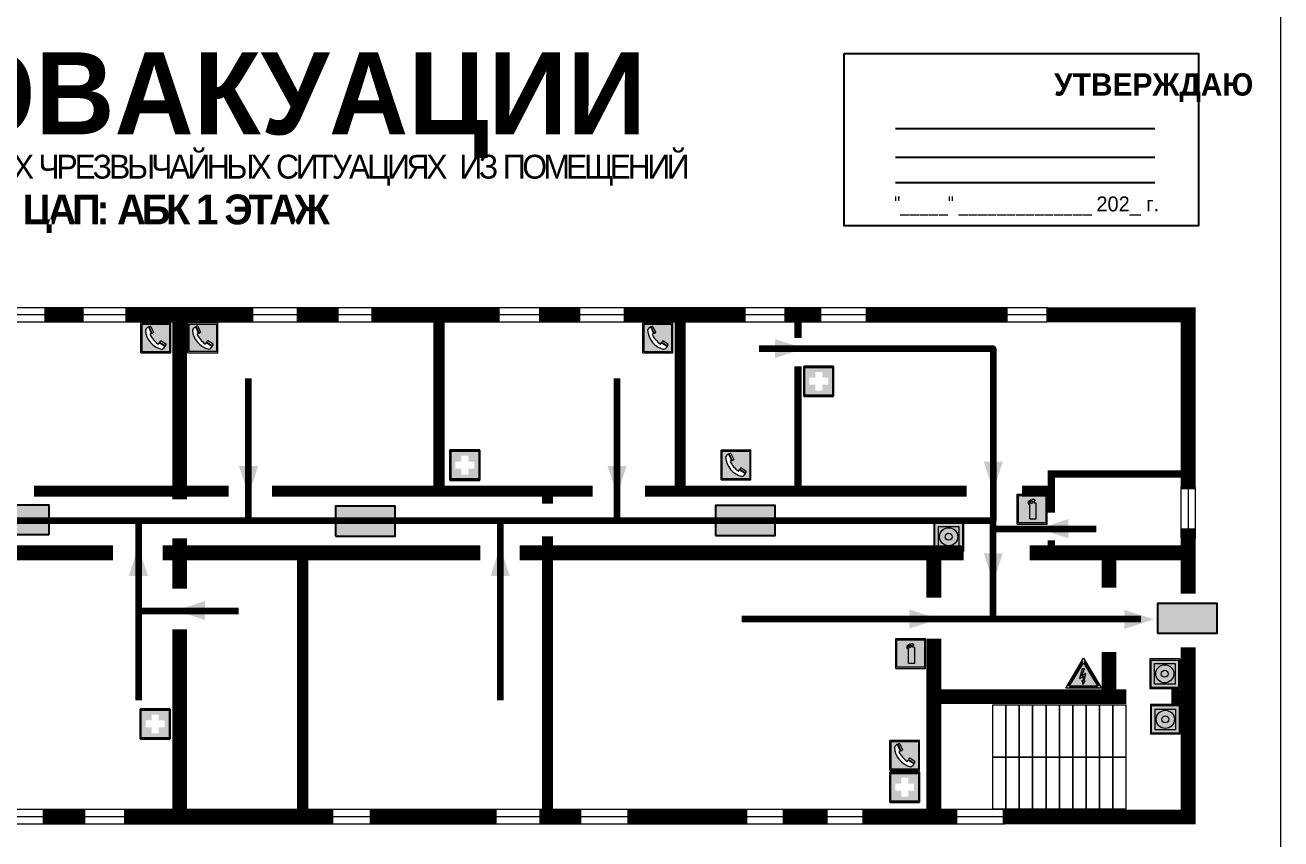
# Model space of a CAD drawing. Header units: millimetres. Extents: x 13114 to 67229, y 22859 to 38520.
# Drawn here: x 30679.6 to 31016.3, y 34934.8 to 35153.1 of the extents above; entities that cross this region are included whole.
import ezdxf

# ---------------------------------------------------------------- set-up
doc = ezdxf.new("R2010")
doc.units = ezdxf.units.MM
doc.layers.add('План_Штампы', color=7, linetype='Continuous')
doc.styles.add('обычный', font='arial.ttf')

# ---------------------------------------------------------------- blocks, each defined once
blk = doc.blocks.new('A$C7B4425F7')
at = {"true_color": 0xffffff}
blk.add_hatch(color=7, dxfattribs=at).paths.add_polyline_path([(0, 0), (-16, 0), (-16, -8), (0, -8)])
h = blk.add_hatch(color=126)
h.paths.add_polyline_path([(-0.2, -0.2), (-15.8, -0.2), (-15.8, -7.8), (-0.2, -7.8)])
h.paths.add_polyline_path([(-11.76, -2.03), (-11.76, -3.66), (-11.17, -3.66, -0.568275), (-11.17, -6.18), (-12.58, -6.18), (-12.58, -2.03)], flags=16)
h.paths.add_polyline_path([(-13.33, -4.12, -0.495768), (-13.59, -6.18), (-15.03, -6.18), (-15.03, -2.03), (-13.59, -2.03, -0.487973)], flags=16)
h.paths.add_polyline_path([(-10.25, -2.03), (-9.48, -2.03), (-9.48, -6.18), (-10.25, -6.18)], flags=16)
h.paths.add_polyline_path([(-13.84, -3.69), (-14.24, -3.69), (-14.24, -3.03), (-13.9, -3.03, -0.692621)], flags=0)
h.paths.add_polyline_path([(-9.15, -2.03), (-8.4, -2.03), (-8.04, -3.07), (-7.68, -2.03), (-6.93, -2.03), (-7.64, -4.1), (-6.93, -6.18), (-7.68, -6.18), (-8.04, -5.14), (-8.4, -6.18), (-9.15, -6.18), (-8.44, -4.1)], flags=16)
h.paths.add_polyline_path([(-11.76, -4.46), (-11.42, -4.46, -0.692621), (-11.36, -5.12), (-11.76, -5.12)], flags=0)
h.paths.add_polyline_path([(-13.9, -5.2), (-14.24, -5.2), (-14.24, -4.55), (-13.84, -4.55, -0.708038)], flags=0)
edge = h.paths.add_edge_path(flags=16)
edge.add_ellipse((-5.51, -4.08), major_axis=(0, 2.05), ratio=0.586184, start_angle=0, end_angle=360)
edge = h.paths.add_edge_path(flags=0)
edge.add_ellipse((-5.51, -4.08), major_axis=(0, 1.14), ratio=0.454828, start_angle=0, end_angle=360)
h.paths.add_polyline_path([(-4.13, -4.96, 0.377264), (-3.48, -4.52, 0.0555), (-3.16, -2.03), (-1.66, -2.03), (-1.66, -4.96), (-0.96, -4.96), (-0.96, -7.01), (-1.75, -7.01), (-1.75, -6.18), (-3.3, -6.18), (-3.3, -7.02), (-4.13, -7.02)], flags=16)
h.paths.add_polyline_path([(-2.73, -2.91), (-2.28, -2.91), (-2.28, -4.96), (-3.05, -4.96, 0.079136)], flags=0)
at = {"color": 126}
blk.add_lwpolyline([(-16, -8), (0, -8), (0, 0), (-16, 0)], close=True, dxfattribs=at)
blk = doc.blocks.new('A$C54414219')
at = {"true_color": 0xffffff}
h = blk.add_hatch(color=7, dxfattribs=at)
h.paths.add_polyline_path([(2.39, -9.45), (2.39, -18.3), (11.23, -18.3), (11.23, -9.45)], flags=0)
h.paths.add_polyline_path([(10.71, -13.87, -1), (2.92, -13.87, -1)], flags=0)
h.paths.add_polyline_path([(8.3, -13.87, -1), (5.33, -13.87, -1)], flags=0)
h.paths.add_polyline_path([(0.41, -7.47), (0.41, -20.27), (13.21, -20.27), (13.21, -7.47)])
h.paths.add_polyline_path([(0.92, -19.77), (12.71, -19.77), (12.71, -7.98), (0.92, -7.98)], flags=16)
h.paths.add_polyline_path([(11.23, -9.45), (11.23, -18.3), (2.39, -18.3), (2.39, -9.45)], flags=0)
at = {"lineweight": 5}
h = blk.add_hatch(color=242, dxfattribs=at)
h.paths.add_polyline_path([(12.71, -7.98), (0.92, -7.98), (0.92, -19.77), (12.71, -19.77)])
h.paths.add_polyline_path([(11.23, -18.3), (2.39, -18.3), (2.39, -9.45), (11.23, -9.45)], flags=16)
h.paths.add_polyline_path([(10.71, -13.87, -1), (2.92, -13.87, -1)], flags=0)
h.paths.add_polyline_path([(8.3, -13.87, -1), (5.33, -13.87, -1)], flags=0)
at = {"true_color": 0xffffff}
h = blk.add_hatch(color=7, dxfattribs=at)
h.paths.add_polyline_path([(2.39, -9.45), (2.39, -18.3), (11.23, -18.3), (11.23, -9.45)])
h.paths.add_polyline_path([(10.71, -13.87, -1), (2.92, -13.87, -1)], flags=16)
h.paths.add_polyline_path([(8.3, -13.87, -1), (5.33, -13.87, -1)], flags=0)
at = {"lineweight": 5}
h = blk.add_hatch(color=242, dxfattribs=at)
h.paths.add_polyline_path([(2.92, -13.87, 1), (10.71, -13.87, 1)])
h.paths.add_polyline_path([(8.3, -13.87, -1), (5.33, -13.87, -1)], flags=16)
at = {"color": 242, "lineweight": 5}
for p, q in [((0.41, -20.27), (0.41, -7.47)), ((0.41, -7.47), (13.21, -7.47)), ((0.41, -7.47), (13.21, -7.47)), ((13.21, -20.27), (13.21, -7.47)), ((0.41, -20.27), (13.21, -20.27))]:
    blk.add_line(p, q, dxfattribs=at)
for points in [[(0.92, -7.98), (12.71, -7.98), (12.71, -19.77), (0.92, -19.77)], [(2.39, -9.45), (11.23, -9.45), (11.23, -18.3), (2.39, -18.3)]]:
    blk.add_lwpolyline(points, close=True, dxfattribs=at)
for radius in [3.89, 1.49]:
    blk.add_circle((6.81, -13.87), radius, dxfattribs=at)
blk = doc.blocks.new('A$C456E1F9C')
at = {"lineweight": 5}
h = blk.add_hatch(color=242, dxfattribs=at)
h.paths.add_polyline_path([(0.51, -1.47), (0.51, -13.26), (12.29, -13.26), (12.29, -1.47)])
h.paths.add_polyline_path([(5.42, -4.95, -0.254479), (4.78, -5.4), (3.52, -2.53, -0.209735), (4.23, -2.4)], flags=16)
h.paths.add_polyline_path([(8.53, -8.6), (10.87, -10.17), (10.54, -10.76), (8.03, -9.13, -0.192251)], flags=16)
h.paths.add_polyline_path([(4.61, -5.49, 0.005518), (3.87, -5.72, 0.128647), (7.49, -10.01, 0.00809), (7.83, -9.33), (10.47, -10.97, -0.16736), (8.99, -12.25, -0.327862), (1.95, -3.95, -0.166952), (3.36, -2.62)], flags=16)
at = {"color": 242, "lineweight": 5}
for p, q in [((0, -13.77), (0, -0.97)), ((12.8, -0.97), (0, -0.97)), ((4.61, -5.49), (3.36, -2.62)), ((3.52, -2.53), (4.78, -5.4)), ((4.23, -2.4), (5.42, -4.95)), ((12.8, -13.77), (12.8, -0.97)), ((7.83, -9.33), (10.47, -10.97)), ((8.03, -9.13), (10.54, -10.76)), ((10.81, -10.12), (8.53, -8.6)), ((10.54, -10.76), (10.8, -10.3)), ((10.8, -10.3), (10.81, -10.12)), ((0, -13.77), (12.8, -13.77))]:
    blk.add_line(p, q, dxfattribs=at)
blk.add_lwpolyline([(0.51, -1.47), (12.29, -1.47), (12.29, -13.26), (0.51, -13.26)], close=True, dxfattribs=at)
for centre, radius, start, end in [((4.59, -5.34), 2.99, 114.2845, 152.1974), ((11.12, -3.31), 9.19, 183.9915, 256.6009), ((4.02, -3.27), 0.891, 76.3284, 123.7092), ((4.68, -4.59), 0.824, 276.9621, 334.0723), ((14.98, -39.1), 35.17, 107.1487, 108.4135), ((13.86, -0.94), 11.08, 205.5536, 234.8762), ((-13.31, 0.8), 23.44, 332.5487, 334.4027), ((8.94, -9.5), 0.989, 114.4092, 157.9388), ((7.87, -9.46), 3, 291.9291, 329.9329)]:
    blk.add_arc(centre, radius, start, end, dxfattribs=at)
blk = doc.blocks.new('A$C18900ED3')
h = blk.add_hatch(color=126)
h.paths.add_polyline_path([(-0.18, -0.18), (-7.02, -0.18), (-7.02, -7.02), (-0.18, -7.02)])
h.paths.add_polyline_path([(-5.89, -4.46), (-5.89, -2.77), (-4.46, -2.77), (-4.46, -1.31), (-2.77, -1.31), (-2.77, -2.77), (-1.33, -2.77), (-1.33, -4.46), (-2.77, -4.46), (-2.77, -5.89), (-4.46, -5.89), (-4.46, -4.46)], flags=16)
at = {"color": 126}
for p, q in [((-7.2, 0), (-7.2, -7.2)), ((0, 0), (-7.2, 0)), ((0, -7.2), (0, 0)), ((-7.02, -7.02), (-7.02, -0.18)), ((-7.02, -0.18), (-0.18, -0.18)), ((-0.18, -0.18), (-0.18, -7.02)), ((-7.2, -7.2), (0, -7.2)), ((-0.18, -7.02), (-7.02, -7.02))]:
    blk.add_line(p, q, dxfattribs=at)
blk = doc.blocks.new('A$C32E8229D')
at = {"true_color": 0xffffff}
blk.add_hatch(color=7, dxfattribs=at).paths.add_polyline_path([(0, 0), (0, -8), (16, -8), (16, 0)])
h = blk.add_hatch(color=126)
h.paths.add_polyline_path([(0.2, -0.2), (15.8, -0.2), (15.8, -7.8), (0.2, -7.8)])
h.paths.add_polyline_path([(13.49, -2.05), (12.08, -2.05), (11.37, -2.63, 0.162397), (11.29, -2.84), (11.29, -3.63), (10.35, -3.63), (10.35, -4.05), (11.68, -4.05), (11.68, -3.48), (12.26, -4.28), (11.29, -5.1), (11.29, -6.78), (11.85, -6.78), (11.85, -5.44), (12.8, -4.64), (12.8, -5.94), (14.46, -5.94), (14.46, -5.39), (13.45, -5.39), (13.45, -3.97), (12.46, -2.59), (13.15, -2.59), (13.69, -3.34), (14.18, -3)], flags=16)
h.paths.add_polyline_path([(10.74, -1.82, 1), (11.8, -1.82, 1)], flags=16)
h.paths.add_polyline_path([(9.39, -3.59), (5.99, -3.59), (6.56, -3.03), (5.91, -3.03), (5.1, -3.83), (5.91, -4.64), (6.56, -4.64), (5.99, -4.09), (9.39, -4.09)], flags=16)
h.paths.add_polyline_path([(4.29, -1.08), (1.72, -1.08), (1.72, -6.6), (4.29, -6.6)], flags=16)
at = {"color": 126}
blk.add_lwpolyline([(16, -8), (0, -8), (0, 0), (16, 0)], close=True, dxfattribs=at)
blk = doc.blocks.new('A$C3AD82952')
at = {"true_color": 0xf5f5ff}
h = blk.add_hatch(color=7, dxfattribs=at)
h.dxf.hatch_style = 1
h.paths.add_polyline_path([(8.21, 8.73, 0.414214), (7.89, 9.05), (7.22, 9.05), (7.22, 9.92), (7.59, 9.92, 1), (7.57, 10.36), (7.22, 10.36), (7.22, 10.6), (6.43, 10.6), (6.43, 10.36), (6.01, 10.36), (4.74, 9.59), (4.74, 8.69), (4.98, 8.73), (4.98, 9.26), (6.12, 9.91), (6.43, 9.91), (6.43, 9.05), (5.76, 9.05, 0.414214), (5.44, 8.73), (5.44, 2.2), (8.21, 2.2)], flags=0)
h.paths.add_polyline_path([(12.8, 12.8), (0, 12.8), (0, 0), (12.8, 0)])
h.paths.add_polyline_path([(0.51, 12.29), (12.29, 12.29), (12.29, 0.51), (0.51, 0.51)], flags=16)
h.paths.add_polyline_path([(4.74, 9.59), (6.01, 10.36), (6.43, 10.36), (6.43, 10.6), (7.22, 10.6), (7.22, 10.36), (7.59, 10.36, -0.94586), (7.59, 9.92), (7.22, 9.92), (7.22, 9.05), (7.89, 9.05, -0.414214), (8.21, 8.73), (8.21, 2.2), (5.44, 2.2), (5.44, 8.73, -0.414214), (5.76, 9.05), (6.43, 9.05), (6.43, 9.91), (6.12, 9.91), (4.98, 9.26), (4.98, 8.73), (4.74, 8.69)], flags=0)
h = blk.add_hatch(color=242)
h.dxf.hatch_style = 1
h.paths.add_polyline_path([(12.29, 12.29), (0.51, 12.29), (0.51, 0.51), (12.29, 0.51)])
h.paths.add_polyline_path([(4.74, 8.69), (4.74, 9.59), (6.01, 10.36), (6.43, 10.36), (6.43, 10.6), (7.22, 10.6), (7.22, 10.36), (7.59, 10.36, -0.94586), (7.59, 9.92), (7.22, 9.92), (7.22, 9.05), (7.89, 9.05, -0.414214), (8.21, 8.73), (8.21, 2.2), (5.44, 2.2), (5.44, 8.73, -0.414214), (5.76, 9.05), (6.43, 9.05), (6.43, 9.91), (6.12, 9.91), (4.98, 9.26), (4.98, 8.73)], flags=16)
h = blk.add_hatch(color=7, dxfattribs=at)
h.dxf.hatch_style = 1
h.paths.add_polyline_path([(8.21, 8.73, 0.414214), (7.89, 9.05), (7.22, 9.05), (7.22, 9.92), (7.59, 9.92, 1), (7.57, 10.36), (7.22, 10.36), (7.22, 10.6), (6.43, 10.6), (6.43, 10.36), (6.01, 10.36), (4.74, 9.59), (4.74, 8.69), (4.98, 8.73), (4.98, 9.26), (6.12, 9.91), (6.43, 9.91), (6.43, 9.05), (5.76, 9.05, 0.414214), (5.44, 8.73), (5.44, 2.2), (8.21, 2.2)])
at = {"color": 242, "lineweight": 5}
for p, q in [((0, 0), (0, 12.8)), ((0, 12.8), (12.8, 12.8)), ((12.8, 0), (12.8, 12.8)), ((6.01, 10.36), (4.74, 9.59)), ((4.74, 9.59), (4.74, 8.69)), ((4.74, 8.69), (4.98, 8.73)), ((4.98, 9.26), (6.12, 9.91)), ((4.98, 8.73), (4.98, 9.26)), ((5.44, 2.2), (5.44, 8.73)), ((5.76, 9.05), (6.43, 9.05)), ((6.01, 10.36), (6.43, 10.36)), ((6.12, 9.91), (6.43, 9.91)), ((7.22, 10.6), (6.43, 10.6)), ((6.43, 10.6), (6.43, 10.36)), ((6.43, 9.91), (6.43, 9.05)), ((7.22, 10.36), (7.22, 10.6)), ((7.59, 10.36), (7.22, 10.36)), ((7.22, 9.05), (7.22, 9.92)), ((7.59, 9.92), (7.22, 9.92)), ((7.89, 9.05), (7.22, 9.05)), ((8.21, 2.2), (8.21, 8.73)), ((0, 0), (12.8, 0)), ((5.44, 2.2), (8.21, 2.2))]:
    blk.add_line(p, q, dxfattribs=at)
blk.add_lwpolyline([(0.51, 12.29), (12.29, 12.29), (12.29, 0.51), (0.51, 0.51)], close=True, dxfattribs=at)
for centre, radius, start, end in [((5.76, 8.73), 0.32, 90, 180), ((7.58, 10.14), 0.223, 273.1875, 86.8125), ((7.89, 8.73), 0.32, 0, 90)]:
    blk.add_arc(centre, radius, start, end, dxfattribs=at)
blk = doc.blocks.new('A$C3E6D3DDE')
at = {"lineweight": 5}
h = blk.add_hatch(color=40, dxfattribs=at)
h.paths.add_polyline_path([(24.1, 1.45), (16.46, -11.35), (31.74, -11.35)])
h.paths.add_polyline_path([(24.09, -0.46), (30.03, -10.41), (18.14, -10.41)], flags=16)
h.paths.add_polyline_path([(24.54, -3.08), (23.41, -6.02), (25.13, -5.01), (24.33, -8.5), (24.82, -8.27), (23.79, -9.86), (23.4, -8.04), (23.8, -8.43), (24.04, -6.29), (22.39, -7.25), (23.44, -3.08)], flags=0)
h = blk.add_hatch(color=256, dxfattribs=at)
h.paths.add_polyline_path([(24.37, 0.03, 0.567511), (23.82, 0.03), (17.59, -10.4, 0.582454), (17.86, -10.88), (30.32, -10.88, 0.582149), (30.6, -10.4)])
h.paths.add_polyline_path([(24.09, -0.46), (18.14, -10.41), (30.03, -10.41)], flags=16)
h.paths.add_polyline_path([(24.54, -3.08), (23.41, -6.02), (25.13, -5.01), (24.33, -8.5), (24.82, -8.27), (23.79, -9.86), (23.4, -8.04), (23.8, -8.43), (24.04, -6.29), (22.39, -7.25), (23.44, -3.08)], flags=0)
h = blk.add_hatch(color=40, dxfattribs=at)
h.paths.add_polyline_path([(24.09, -0.46), (18.14, -10.41), (30.03, -10.41)])
h.paths.add_polyline_path([(24.82, -8.27), (23.79, -9.86), (23.4, -8.04), (23.8, -8.43), (24.04, -6.29), (22.39, -7.25), (23.44, -3.08), (24.54, -3.08), (23.41, -6.02), (25.13, -5.01), (24.33, -8.5)], flags=16)
at = {"color": 40, "lineweight": 5}
for p, q in [((16.46, -11.35), (24.1, 1.45)), ((24.1, 1.45), (31.74, -11.35))]:
    blk.add_line(p, q, dxfattribs=at)
at = {"lineweight": 5}
for p, q in [((17.59, -10.4), (23.82, 0.03)), ((24.37, 0.03), (30.6, -10.4)), ((18.14, -10.41), (24.09, -0.46)), ((23.44, -3.08), (22.39, -7.25)), ((23.41, -6.02), (24.54, -3.08)), ((25.13, -5.01), (23.41, -6.02)), ((24.54, -3.08), (23.44, -3.08)), ((24.09, -0.46), (30.03, -10.41)), ((24.33, -8.5), (25.13, -5.01)), ((18.14, -10.41), (30.03, -10.41)), ((22.39, -7.25), (24.04, -6.29)), ((23.8, -8.43), (23.4, -8.04)), ((23.4, -8.04), (23.79, -9.86)), ((23.79, -9.86), (24.82, -8.27)), ((24.04, -6.29), (23.8, -8.43)), ((24.82, -8.27), (24.33, -8.5)), ((17.86, -10.88), (30.32, -10.88))]:
    blk.add_line(p, q, dxfattribs=at)
at = {"color": 50, "lineweight": 5}
blk.add_line((31.74, -11.35), (16.46, -11.35), dxfattribs=at)

msp = doc.modelspace()

# ---------------------------------------------------------------- linework, layer by layer
at = {"color": 5, "lineweight": 0}
msp.add_lwpolyline([(30416.34, 34765.09), (31016.34, 34765.09), (31016.34, 35160.09), (30416.34, 35160.09)], close=True, dxfattribs=at)
msp.add_lwpolyline([(30899.28, 35145.45), (30994.29, 35145.45), (30994.29, 35099.24), (30899.28, 35099.24)], close=True)
for points in [[(30913.04, 35125.4), (30982.56, 35125.4)], [(30913.04, 35117.64), (30982.56, 35117.64)], [(30913.04, 35110.85), (30982.56, 35110.85)]]:
    msp.add_lwpolyline(points)
at = {"lineweight": 0}
for points in [[(30953.48, 35075.36), (30481.96, 35075.36)], [(30953.65, 35077.29), (30482.13, 35077.29)], [(30953.63, 35073.45), (30482.11, 35073.45)], [(30989.51, 35029.25), (30989.51, 35015.65)], [(30991.45, 35028.61), (30991.45, 35015.02)], [(30993.32, 35029.04), (30993.32, 35015.45)], [(30942.66, 34942.64), (30516.3, 34942.64)], [(30941.71, 34940.66), (30516.73, 34940.66)], [(30942.37, 34938.72), (30516.01, 34938.72)]]:
    msp.add_lwpolyline(points, dxfattribs=at)
for points, const_width in [([(30695.38, 35075.36), (30684.82, 35075.36)], 4), ([(30740.79, 35075.36), (30706.49, 35075.36)], 4), ([(30721.08, 35025.89), (30721.08, 35075.36)], 4), ([(30763.71, 35075.36), (30752.46, 35075.36)], 4), ([(30806.89, 35075.36), (30772.46, 35075.36)], 4), ([(30790.59, 35075.36), (30790.59, 35028.06)], 3), ([(30828.49, 35075.36), (30817.41, 35075.36)], 4), ([(30872.85, 35075.36), (30840.11, 35075.36)], 4), ([(30855.27, 35075.36), (30855.27, 35028.06)], 3), ([(30893.16, 35075.36), (30883.22, 35075.36)], 4), ([(30943.13, 35075.36), (30905.05, 35075.36)], 4), ([(30991.45, 35028.61), (30991.45, 35075.36), (30953.48, 35075.36)], 4), ([(30991.46, 35032.68), (30954.8, 35032.68), (30954.8, 35022.32)], 2), ([(30734.23, 35028.06), (30682.02, 35028.06)], 3), ([(30831.78, 35028.06), (30745.84, 35028.06)], 3), ([(30819.71, 35028.06), (30819.71, 35024.75)], 3), ([(30932.13, 35028.06), (30845.86, 35028.06)], 3), ([(30954.8, 35028.06), (30946.97, 35028.06)], 3), ([(30721.08, 35015.4), (30721.08, 35001.93)], 4), ([(30819.71, 35015.92), (30819.71, 34941.03)], 3), ([(30991.45, 35000.55), (30991.45, 35018.09)], 4), ([(30954.8, 35014.88), (30954.8, 35012.34)], 2), ([(30652.04, 35011.52), (30703.17, 35011.52)], 4), ([(30716.49, 35011.52), (30801.7, 35011.52)], 4), ([(30754.04, 35011.26), (30754.04, 34941.41)], 3), ([(30812.21, 35011.52), (30931.27, 35011.52)], 4), ([(30923.3, 35011.52), (30923.3, 34999.47)], 4), ([(30949.01, 35011.52), (30991.45, 35011.52)], 4), ([(30970.25, 35011.52), (30970.25, 35002.22)], 4), ([(30721.08, 34991.04), (30721.08, 34940.66)], 4), ([(30923.3, 34988.52), (30923.3, 34940.66)], 4), ([(30941.71, 34940.66), (30991.45, 34940.66), (30991.45, 34986.17)], 4), ([(30970.25, 34984.92), (30970.25, 34972.95), (30974.93, 34972.95)], 4), ([(30970.25, 34972.95), (30923.3, 34972.95)], 4), ([(30991.45, 34972.95), (30986.98, 34972.95)], 4), ([(30684.37, 34940.66), (30695.82, 34940.66)], 4), ([(30706.18, 34940.66), (30762.27, 34940.66)], 4), ([(30771.98, 34940.66), (30806.1, 34940.66)], 4), ([(30817.55, 34940.66), (30828.78, 34940.66)], 4), ([(30841.08, 34940.66), (30873.26, 34940.66)], 4), ([(30882.76, 34940.66), (30894.85, 34940.66)], 4), ([(30904.14, 34940.66), (30929.62, 34940.66)], 4)]:
    msp.add_lwpolyline(points, dxfattribs=dict(at, const_width=const_width))
at = {"lineweight": 100, "const_width": 2}
for points in [[(30886.89, 35076.2), (30886.89, 35069.17)], [(30886.89, 35061.6), (30886.89, 35028.85)]]:
    msp.add_lwpolyline(points, dxfattribs=at)
at = {"color": 126, "lineweight": 100, "true_color": 0x008754}
for points in [[(30876.5, 35066.34), (30939.23, 35066.34), (30939.23, 35020.12)], [(30739.58, 35020.12), (30739.58, 35058.32)], [(30838.4, 35020.12), (30838.4, 35058.32)], [(30978.81, 34993.74), (30939.23, 34993.74), (30939.23, 35020.12), (30504.33, 35020.12), (30504.33, 34995.88), (30459.55, 34995.88)], [(30710, 35020.12), (30710, 34971.98)], [(30807, 35020.12), (30807, 34971.98)], [(30939.23, 35017.99), (30966.8, 35017.99)], [(30710, 34995.97), (30736.88, 34995.97)], [(30939.23, 34993.74), (30871.85, 34993.74)]]:
    msp.add_lwpolyline(points, dxfattribs=at)
at = {"lineweight": 0}
for points in [[(30942.6, 34970.68), (30939.01, 34970.68), (30939.01, 34956.75), (30942.6, 34956.75)], [(30946.19, 34970.68), (30942.6, 34970.68), (30942.6, 34956.75), (30946.19, 34956.75)], [(30949.78, 34970.68), (30946.19, 34970.68), (30946.19, 34956.75), (30949.78, 34956.75)], [(30953.37, 34970.68), (30949.78, 34970.68), (30949.78, 34956.75), (30953.37, 34956.75)], [(30956.96, 34970.68), (30953.37, 34970.68), (30953.37, 34956.75), (30956.96, 34956.75)], [(30960.54, 34970.68), (30956.96, 34970.68), (30956.96, 34956.75), (30960.54, 34956.75)], [(30964.13, 34970.68), (30960.54, 34970.68), (30960.54, 34956.75), (30964.13, 34956.75)], [(30967.72, 34970.68), (30964.13, 34970.68), (30964.13, 34956.75), (30967.72, 34956.75)], [(30971.31, 34970.68), (30967.72, 34970.68), (30967.72, 34956.75), (30971.31, 34956.75)], [(30974.9, 34970.68), (30971.31, 34970.68), (30971.31, 34956.75), (30974.9, 34956.75)], [(30942.6, 34956.75), (30939.01, 34956.75), (30939.01, 34942.83), (30942.6, 34942.83)], [(30946.19, 34956.75), (30942.6, 34956.75), (30942.6, 34942.83), (30946.19, 34942.83)], [(30949.78, 34956.75), (30946.19, 34956.75), (30946.19, 34942.83), (30949.78, 34942.83)], [(30953.37, 34956.75), (30949.78, 34956.75), (30949.78, 34942.83), (30953.37, 34942.83)], [(30956.96, 34956.75), (30953.37, 34956.75), (30953.37, 34942.83), (30956.96, 34942.83)], [(30960.54, 34956.75), (30956.96, 34956.75), (30956.96, 34942.83), (30960.54, 34942.83)], [(30964.13, 34956.75), (30960.54, 34956.75), (30960.54, 34942.83), (30964.13, 34942.83)], [(30967.72, 34956.75), (30964.13, 34956.75), (30964.13, 34942.83), (30967.72, 34942.83)], [(30971.31, 34956.75), (30967.72, 34956.75), (30967.72, 34942.83), (30971.31, 34942.83)], [(30974.9, 34956.75), (30971.31, 34956.75), (30971.31, 34942.83), (30974.9, 34942.83)]]:
    msp.add_lwpolyline(points, close=True, dxfattribs=at)
at = {"layer": 'План_Штампы', "color": 126, "true_color": 0x008754}
for points in [[(30880.66, 35063.76), (30880.67, 35068.89), (30888.55, 35066.35)], [(30736.97, 35034.86), (30742.11, 35034.85), (30739.56, 35026.97)], [(30835.79, 35034.86), (30840.93, 35034.85), (30838.38, 35026.97)], [(30936.65, 35036.03), (30941.79, 35036.02), (30939.24, 35028.14)], [(30959.35, 35020.58), (30959.34, 35015.44), (30951.46, 35017.99)], [(30712.58, 35005.3), (30707.45, 35005.32), (30709.99, 35013.2)], [(30809.58, 35005.3), (30804.45, 35005.32), (30806.99, 35013.2)], [(30936.65, 35011.43), (30941.79, 35011.42), (30939.24, 35003.54)], [(30727.91, 34998.62), (30727.89, 34993.49), (30720.01, 34996.03)], [(30916.74, 34991.21), (30916.76, 34996.34), (30924.64, 34993.8)], [(30974.38, 34991.09), (30974.39, 34996.23), (30982.27, 34993.68)]]:
    msp.add_solid(points, dxfattribs=at)

# ---------------------------------------------------------------- block references
for name, p, xscale, yscale, zscale in [('A$C456E1F9C', (30710.67, 35073.77), 0.625, 0.625, 0.625), ('A$C456E1F9C', (30723.28, 35073.8), 0.625, 0.625, 0.625), ('A$C456E1F9C', (30845.31, 35073.78), 0.625, 0.625, 0.625), ('A$C456E1F9C', (30866.24, 35039.68), 0.625, 0.625, 0.625), ('A$C3AD82952', (30945.64, 35019.24), 0.625, 0.625, 0.625), ('A$C3AD82952', (30913.09, 34980.53), 0.625, 0.625, 0.625), ('A$C3E6D3DDE', (30948.37, 34982.33), 0.625, 0.625, 0.625), ('A$C456E1F9C', (30911.49, 34961.79), 0.625, 0.625, 0.625), ('A$C18900ED3', (30919.49, 34952.66), 1.111111111007631, 1.111111111007631, 1.111111111007631)]:
    msp.add_blockref(name, p, dxfattribs=dict(xscale=xscale, yscale=yscale, zscale=zscale))
at = {"rotation": 180}
for name, p, xscale, yscale, zscale in [('A$C18900ED3', (30888.43, 35053.54), 1.111111111007631, 1.111111111007631, 1.111111111007631), ('A$C18900ED3', (30793.55, 35031.05), 1.111111111007631, 1.111111111007631, 1.111111111007631), ('A$C54414219', (30931.52, 35007.18), 0.625, 0.625, 0.625), ('A$C54414219', (30989.47, 34970.41), 0.625, 0.625, 0.625), ('A$C54414219', (30989.62, 34958.18), 0.625, 0.625, 0.625), ('A$C18900ED3', (30710.51, 34961.61), 1.111111111007631, 1.111111111007631, 1.111111111007631)]:
    msp.add_blockref(name, p, dxfattribs=dict(at, xscale=xscale, yscale=yscale, zscale=zscale))
at = {"layer": 'План_Штампы', "color": 126, "true_color": 0x008754, "xscale": 1.012510887696, "yscale": 1.012510887696, "zscale": 1.012510887696, "rotation": 359.9978653237145}
msp.add_blockref('A$C32E8229D', (30669.83, 35024.45), dxfattribs=at)
at = {"layer": 'План_Штампы', "color": 126, "true_color": 0x008754, "xscale": -1}
for p in [(30778.84, 35024.03), (30880.76, 35024.21)]:
    msp.add_blockref('A$C32E8229D', p, dxfattribs=at)
at = {"layer": 'План_Штампы'}
msp.add_blockref('A$C7B4425F7', (30999.27, 34997.96), dxfattribs=at)

# ---------------------------------------------------------------- texts
at = {"lineweight": 0, "style": 'обычный'}
for s, insert, char_height, width, attachment_point in [('{\\fProxima Nova Rg|b1|i0|c204|p2;ПЛАН ЭВАКУАЦИИ}', (30568.99, 35145.8), 22, 493.8901, 1), ('\\pi-18,l18,t18;{\\fProxima Nova Rg|b1|i0|c204|p2;УТВЕРЖДАЮ\\H1.1997x; }', (30982.23, 35136.32), 6, 126.6484, 5), ('{\\fArial Narrow|b0|i0|c204|p34;"_____" ______________ \\fProxima Nova Rg|b0|i0|c204|p2;202_ г. }', (30948.19, 35104.56), 4, 78.6503, 5)]:
    msp.add_mtext(s, dxfattribs=dict(at, insert=insert, char_height=char_height, width=width, attachment_point=attachment_point))
at = {"color": 0, "lineweight": 0, "insert": (30719.44, 35118.5), "char_height": 8, "width": 449.2158, "attachment_point": 5, "style": 'обычный'}
msp.add_mtext('{\\fArial Black|b1|i0|c204|p34;\\H2x;\\T0.85;  \\fArial Narrow|b0|i0|c204|p34;\\H0.8x;\\W0.9;\\P\\fProxima Nova Rg|b0|i0|c204|p2;\\H0.5x;\\W1;\\C256;ПРИ ПОЖАРЕ  ИЛИ ДРУГИХ ЧРЕЗВЫЧАЙНЫХ СИТУАЦИЯХ  ИЗ ПОМЕЩЕНИЙ \\fProxima Nova Rg|b1|i0|c204|p2;\\H1.25x;\\PЦАП: АБК\\fProxima Nova Rg|b1|i0|c0|p2; 1 \\fProxima Nova Rg|b1|i0|c204|p2;ЭТАЖ}', dxfattribs=at)

doc.saveas('drawing.dxf')
